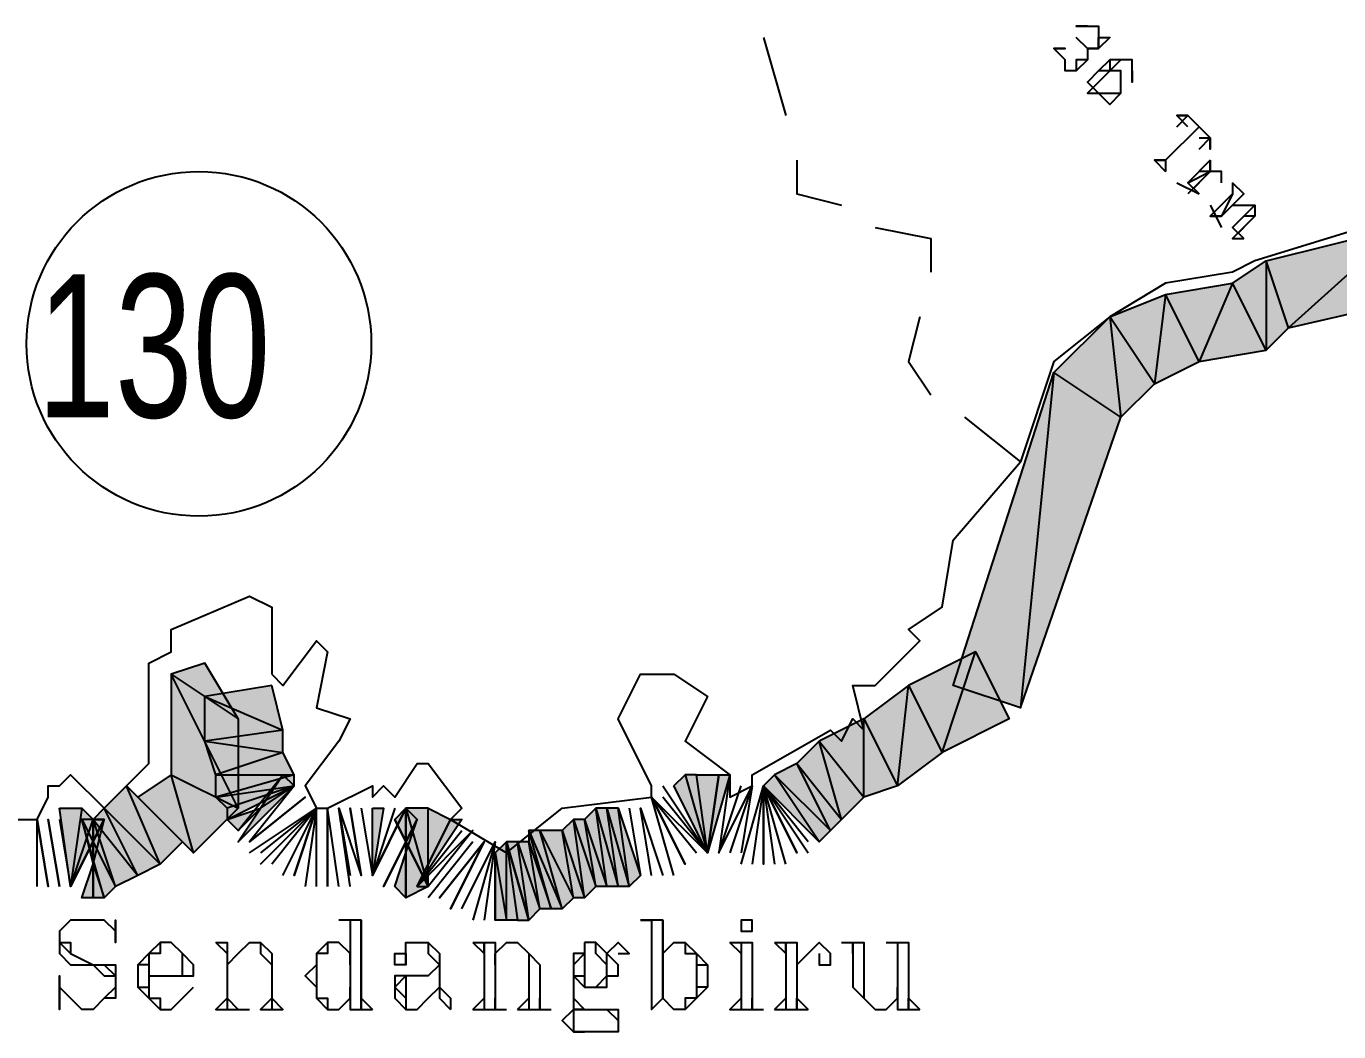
# Model space of a CAD drawing. Header units: millimetres. Extents: x 658 to 813, y 806 to 883.
# Drawn here: x 786.6816 to 787.0387, y 862.5818 to 862.8554 of the extents above; entities that cross this region are included whole.
import ezdxf

# ---------------------------------------------------------------- set-up
doc = ezdxf.new("R2010")
doc.units = ezdxf.units.MM
doc.header["$LTSCALE"] = 0.1
doc.linetypes.add('atContinuous2', pattern=[0])
for name, color, linetype in [('BATKAB', 7, 'Continuous'), ('LINK SN', 7, 'Continuous'), ('PANTAI', 7, 'Continuous'), ('pantai1', 7, 'Continuous'), ('TEXT', 8, 'Continuous'), ('zat_Mask_solid', 7, 'Continuous')]:
    doc.layers.add(name, color=color, linetype=linetype)
doc.styles.add('Style2', font='arial.ttf', dxfattribs={"height": 0.2})

msp = doc.modelspace()

# ---------------------------------------------------------------- hatches: boundary and pattern name
at = {"layer": 'pantai1'}
for points in [[(787.05542, 862.80066), (787.02502, 862.7733), (787.01894, 862.79154)], [(787.06454, 862.78242), (787.05542, 862.80066), (787.02502, 862.7733)], [(787.01894, 862.79154), (787.01894, 862.76722), (787.00982, 862.78546)], [(787.02502, 862.7733), (787.01894, 862.79154), (787.01894, 862.76722)], [(787.00982, 862.78546), (787.0007, 862.76418), (786.99158, 862.78242)], [(787.01894, 862.76722), (787.00982, 862.78546), (787.0007, 862.76418)], [(786.99158, 862.78242), (786.98854, 862.7581), (786.97638, 862.77634)], [(787.0007, 862.76418), (786.99158, 862.78242), (786.98854, 862.7581)], [(786.97638, 862.77634), (786.97942, 862.74898), (786.96118, 862.76114)], [(786.98854, 862.7581), (786.97638, 862.77634), (786.97942, 862.74898)], [(786.96118, 862.76114), (786.95206, 862.66994), (786.93382, 862.67602)], [(786.97942, 862.74898), (786.96118, 862.76114), (786.95206, 862.66994)], [(786.92166, 862.67602), (786.93078, 862.65778), (786.9399, 862.68514)], [(786.93078, 862.65778), (786.9399, 862.68514), (786.94902, 862.6669)], [(786.74838, 862.67602), (786.73013, 862.67298), (786.75142, 862.66386)], [(786.9095, 862.6669), (786.91862, 862.64866), (786.92166, 862.67602)], [(786.91862, 862.64866), (786.92166, 862.67602), (786.93078, 862.65778)], [(786.73013, 862.67298), (786.75142, 862.66386), (786.73013, 862.66082)], [(786.89734, 862.66082), (786.9095, 862.64562), (786.9095, 862.6669)], [(786.9095, 862.64562), (786.9095, 862.6669), (786.91862, 862.64866)], [(786.75142, 862.66386), (786.73013, 862.66082), (786.75142, 862.65778)], [(786.73013, 862.66082), (786.75142, 862.65778), (786.73317, 862.6517)], [(786.75142, 862.65778), (786.73317, 862.6517), (786.75446, 862.6517)], [(786.89126, 862.65474), (786.90342, 862.63954), (786.89734, 862.66082)], [(786.90342, 862.63954), (786.89734, 862.66082), (786.9095, 862.64562)], [(786.88518, 862.6517), (786.90038, 862.6365), (786.89126, 862.65474)], [(786.90038, 862.6365), (786.89126, 862.65474), (786.90342, 862.63954)], [(786.71189, 862.64562), (786.72709, 862.63042), (786.72101, 862.6517)], [(786.72709, 862.63042), (786.72101, 862.6517), (786.73925, 862.64258)], [(786.74533, 862.64258), (786.75446, 862.64866), (786.75142, 862.6517)], [(786.86998, 862.6517), (786.87302, 862.6517), (786.86694, 862.63042)], [(786.88214, 862.64866), (786.89734, 862.63346), (786.88518, 862.6517)], [(786.89734, 862.63346), (786.88518, 862.6517), (786.90038, 862.6365)], [(786.70277, 862.64258), (786.71797, 862.62738), (786.70885, 862.64866)], [(786.71797, 862.62738), (786.70885, 862.64866), (786.72405, 862.63346)], [(786.69061, 862.64258), (786.69669, 862.64258), (786.69365, 862.6213)], [(786.69669, 862.64258), (786.69365, 862.6213), (786.69973, 862.63954)], [(786.69973, 862.63954), (786.71189, 862.62434), (786.70277, 862.64258)], [(786.71189, 862.62434), (786.70277, 862.64258), (786.71797, 862.62738)], [(786.74533, 862.64258), (786.73925, 862.6365), (786.73621, 862.63954)], [(786.77574, 862.64258), (786.77878, 862.64258), (786.77574, 862.62434)], [(786.78486, 862.63346), (786.78486, 862.64258), (786.78182, 862.63954)], [(786.78486, 862.63042), (786.7879, 862.63954), (786.78486, 862.64258)], [(786.79094, 862.62738), (786.79094, 862.64258), (786.79702, 862.63954)], [(786.69365, 862.6213), (786.69973, 862.63954), (786.70277, 862.63954)], [(786.69973, 862.62738), (786.69973, 862.63954), (786.69669, 862.63954)], [(786.69669, 862.63954), (786.70581, 862.6213), (786.69973, 862.63954)], [(786.69973, 862.62738), (786.70277, 862.63954), (786.69973, 862.63954)], [(786.70581, 862.6213), (786.69973, 862.63954), (786.71189, 862.62434)], [(786.78486, 862.63346), (786.79094, 862.6213), (786.78486, 862.61826)], [(786.78486, 862.63042), (786.78486, 862.61826), (786.78182, 862.6213)], [(786.80918, 862.63042), (786.81222, 862.61218), (786.80918, 862.61218)], [(786.69973, 862.62738), (786.69973, 862.61826), (786.69669, 862.61826)], [(786.69973, 862.62738), (786.70277, 862.61826), (786.69973, 862.61826)]]:
    msp.add_hatch(color=7, dxfattribs=at).paths.add_polyline_path(points)
h = msp.add_hatch(color=7, dxfattribs=at)
h.paths.add_polyline_path([(786.72101, 862.6517), (786.73925, 862.64258), (786.72101, 862.67906)], flags=17)
h.paths.add_polyline_path([(786.73925, 862.64258), (786.72101, 862.67906), (786.73925, 862.6669)], flags=17)
h = msp.add_hatch(color=7, dxfattribs=at)
h.paths.add_polyline_path([(786.73317, 862.6517), (786.75446, 862.6517), (786.73317, 862.64562)], flags=16)
h.paths.add_polyline_path([(786.75446, 862.6517), (786.73317, 862.64562), (786.75446, 862.64866)])
h = msp.add_hatch(color=7, dxfattribs=at)
h.paths.add_polyline_path([(786.85782, 862.64866), (786.86086, 862.6517), (786.86694, 862.63042)])
h.paths.add_polyline_path([(786.86086, 862.6517), (786.86694, 862.63042), (786.8639, 862.6517)], flags=17)
h = msp.add_hatch(color=7, dxfattribs=at)
h.paths.add_polyline_path([(786.78182, 862.63954), (786.78486, 862.64258), (786.79094, 862.6213)])
h.paths.add_polyline_path([(786.78486, 862.64258), (786.79094, 862.6213), (786.79094, 862.64258)], flags=17)
h = msp.add_hatch(color=7, dxfattribs=at)
h.paths.add_polyline_path([(786.83654, 862.6213), (786.8335, 862.63954), (786.83958, 862.6213)], flags=16)
h.paths.add_polyline_path([(786.8335, 862.63954), (786.83958, 862.6213), (786.83654, 862.64258)])
h = msp.add_hatch(color=7, dxfattribs=at)
h.paths.add_polyline_path([(786.83958, 862.6213), (786.83654, 862.64258), (786.84262, 862.6213)], flags=16)
h.paths.add_polyline_path([(786.83654, 862.64258), (786.84262, 862.6213), (786.83958, 862.64258)])
h = msp.add_hatch(color=7, dxfattribs=at)
h.paths.add_polyline_path([(786.84262, 862.6213), (786.83958, 862.64258), (786.84566, 862.6213)], flags=16)
h.paths.add_polyline_path([(786.83958, 862.64258), (786.84566, 862.6213), (786.84262, 862.64258)])
h = msp.add_hatch(color=7, dxfattribs=at)
h.paths.add_polyline_path([(786.82134, 862.61522), (786.8183, 862.63346), (786.82438, 862.61522)], flags=0)
h.paths.add_polyline_path([(786.8183, 862.63346), (786.82438, 862.61522), (786.8183, 862.6365)], flags=0)
h.paths.add_polyline_path([(786.82438, 862.61522), (786.8183, 862.6365), (786.82742, 862.61522)], flags=17)
h.paths.add_polyline_path([(786.8183, 862.6365), (786.82742, 862.61522), (786.82134, 862.6365)], flags=17)
h = msp.add_hatch(color=7, dxfattribs=at)
h.paths.add_polyline_path([(786.82742, 862.61522), (786.82134, 862.6365), (786.83046, 862.61826)])
h.paths.add_polyline_path([(786.82134, 862.6365), (786.83046, 862.61826), (786.82742, 862.6365)], flags=17)
h = msp.add_hatch(color=7, dxfattribs=at)
h.paths.add_polyline_path([(786.83046, 862.61826), (786.82742, 862.6365), (786.8335, 862.61826)], flags=16)
h.paths.add_polyline_path([(786.82742, 862.6365), (786.8335, 862.61826), (786.83046, 862.63954)])
h = msp.add_hatch(color=7, dxfattribs=at)
h.paths.add_polyline_path([(786.8335, 862.61826), (786.83046, 862.63954), (786.83654, 862.6213)])
h.paths.add_polyline_path([(786.83046, 862.63954), (786.83654, 862.6213), (786.8335, 862.63954)], flags=17)
h = msp.add_hatch(color=7, dxfattribs=at)
h.paths.add_polyline_path([(786.81222, 862.61218), (786.81222, 862.63346), (786.81526, 862.61218)], flags=17)
h.paths.add_polyline_path([(786.81222, 862.63346), (786.81526, 862.61218), (786.8183, 862.61218)])
h = msp.add_hatch(color=7, dxfattribs=at)
h.paths.add_polyline_path([(786.8183, 862.61218), (786.81526, 862.63346), (786.82134, 862.61522)])
h.paths.add_polyline_path([(786.81526, 862.63346), (786.82134, 862.61522), (786.8183, 862.63346)], flags=17)
at = {"layer": 'zat_Mask_solid'}
for points in [[(786.72101, 862.67906), (786.73925, 862.6669), (786.73013, 862.6821)], [(786.75142, 862.6517), (786.75446, 862.64866), (786.73925, 862.63346)], [(786.86694, 862.63042), (786.8639, 862.6517), (786.86998, 862.6517)], [(786.73317, 862.64562), (786.75446, 862.64866), (786.73621, 862.64258)], [(786.75446, 862.64866), (786.73621, 862.64258), (786.73621, 862.63954)], [(786.84566, 862.6213), (786.84262, 862.64258), (786.8487, 862.62434)], [(786.69669, 862.63954), (786.70581, 862.6213), (786.70277, 862.61826)], [(786.79702, 862.63954), (786.80006, 862.63954), (786.7879, 862.6213)], [(786.80918, 862.63042), (786.81222, 862.61218), (786.81222, 862.63346)], [(786.81222, 862.63346), (786.8183, 862.61218), (786.81526, 862.63346)], [(786.79094, 862.62738), (786.7879, 862.6213), (786.79094, 862.6213)]]:
    msp.add_hatch(color=7, dxfattribs=at).paths.add_polyline_path(points)

# ---------------------------------------------------------------- linework, layer by layer
at = {"layer": 'BATKAB', "color": 7}
for points in [[(786.88214, 862.85234), (786.88822, 862.83106)], [(786.89126, 862.8189), (786.89126, 862.81586), (786.89126, 862.80978), (786.90342, 862.80674)], [(786.91254, 862.80066), (786.92774, 862.79762), (786.92774, 862.7885)], [(786.9247, 862.77634), (786.92166, 862.76418), (786.92774, 862.75506)], [(786.93686, 862.74898), (786.95206, 862.73682)]]:
    msp.add_lwpolyline(points, dxfattribs=at)
at = {"layer": 'LINK SN', "color": 7, "linetype": 'atContinuous2'}
msp.add_circle((786.72854, 862.76896), 0.0469, dxfattribs=at)
at = {"layer": 'PANTAI', "color": 7}
for points in [[(787.05542, 862.8037), (787.0159, 862.79154), (787.00982, 862.7885), (786.99158, 862.78546), (786.97638, 862.77634), (786.96118, 862.76418), (786.95206, 862.73682)], [(786.74838, 862.67906), (786.75142, 862.67602), (786.76054, 862.68818), (786.76358, 862.68514), (786.76054, 862.66994), (786.76966, 862.6669), (786.76662, 862.66082), (786.7575, 862.64866), (786.76054, 862.64258), (786.76358, 862.64258), (786.77574, 862.64866), (786.77574, 862.64562), (786.77878, 862.64866), (786.78182, 862.64562), (786.7879, 862.65474), (786.79094, 862.65474), (786.80006, 862.64258), (786.79702, 862.63954), (786.81222, 862.63042), (786.82742, 862.64258), (786.85174, 862.64562), (786.85174, 862.64866), (786.84262, 862.6669), (786.8487, 862.67906), (786.85782, 862.67906), (786.86694, 862.67298), (786.86086, 862.66082), (786.87302, 862.6517), (786.87302, 862.64562), (786.8791, 862.64866), (786.8791, 862.6517), (786.90038, 862.66386), (786.90342, 862.66082), (786.90646, 862.6669), (786.9095, 862.66386), (786.90646, 862.67602), (786.91254, 862.67602), (786.9247, 862.68818), (786.92166, 862.69122), (786.93078, 862.6973), (786.93382, 862.71554), (786.95206, 862.73682)], [(786.66021, 862.6517), (786.66325, 862.6517), (786.66629, 862.64562), (786.67237, 862.63954), (786.68453, 862.63954), (786.68757, 862.64562), (786.68757, 862.64866), (786.69061, 862.64866), (786.69365, 862.6517), (786.70277, 862.64258), (786.70885, 862.64866), (786.71493, 862.65474), (786.71493, 862.6821), (786.72101, 862.68514), (786.72101, 862.69122), (786.74229, 862.70034), (786.74838, 862.6973), (786.74838, 862.67906)]]:
    msp.add_lwpolyline(points, dxfattribs=at)
at = {"layer": 'pantai1', "color": 7, "linetype": 'atContinuous2'}
for p, q in [((786.78182, 862.63954), (786.78486, 862.64258)), ((786.78486, 862.64258), (786.79094, 862.6213)), ((786.78486, 862.64258), (786.79094, 862.6213)), ((786.79094, 862.64258), (786.78486, 862.64258)), ((786.79094, 862.6213), (786.79094, 862.64258)), ((786.79094, 862.6213), (786.78182, 862.63954))]:
    msp.add_line(p, q, dxfattribs=at)
at = {"layer": 'pantai1', "color": 7}
for points in [[(787.05542, 862.80066), (787.02502, 862.7733), (787.01894, 862.79154), (787.05542, 862.80066)], [(787.06454, 862.78242), (787.05542, 862.80066), (787.02502, 862.7733), (787.06454, 862.78242)], [(787.01894, 862.79154), (787.01894, 862.76722), (787.00982, 862.78546), (787.01894, 862.79154)], [(787.02502, 862.7733), (787.01894, 862.79154), (787.01894, 862.76722), (787.02502, 862.7733)], [(787.00982, 862.78546), (787.0007, 862.76418), (786.99158, 862.78242), (787.00982, 862.78546)], [(787.01894, 862.76722), (787.00982, 862.78546), (787.0007, 862.76418), (787.01894, 862.76722)], [(786.99158, 862.78242), (786.98854, 862.7581), (786.97638, 862.77634), (786.99158, 862.78242)], [(787.0007, 862.76418), (786.99158, 862.78242), (786.98854, 862.7581), (787.0007, 862.76418)], [(786.97638, 862.77634), (786.97942, 862.74898), (786.96118, 862.76114), (786.97638, 862.77634)], [(786.98854, 862.7581), (786.97638, 862.77634), (786.97942, 862.74898), (786.98854, 862.7581)], [(786.96118, 862.76114), (786.95206, 862.66994), (786.93382, 862.67602), (786.96118, 862.76114)], [(786.97942, 862.74898), (786.96118, 862.76114), (786.95206, 862.66994), (786.97942, 862.74898)], [(786.92166, 862.67602), (786.93078, 862.65778), (786.9399, 862.68514), (786.92166, 862.67602)], [(786.93078, 862.65778), (786.9399, 862.68514), (786.94902, 862.6669), (786.93078, 862.65778)], [(786.72101, 862.67906), (786.73925, 862.6669), (786.73013, 862.6821), (786.72101, 862.67906)], [(786.72101, 862.6517), (786.73925, 862.64258), (786.72101, 862.67906), (786.72101, 862.6517)], [(786.73925, 862.64258), (786.72101, 862.67906), (786.73925, 862.6669), (786.73925, 862.64258)], [(786.74838, 862.67602), (786.73013, 862.67298), (786.75142, 862.66386), (786.74838, 862.67602)], [(786.9095, 862.6669), (786.91862, 862.64866), (786.92166, 862.67602), (786.9095, 862.6669)], [(786.91862, 862.64866), (786.92166, 862.67602), (786.93078, 862.65778), (786.91862, 862.64866)], [(786.73013, 862.67298), (786.75142, 862.66386), (786.73013, 862.66082), (786.73013, 862.67298)], [(786.89734, 862.66082), (786.9095, 862.64562), (786.9095, 862.6669), (786.89734, 862.66082)], [(786.9095, 862.64562), (786.9095, 862.6669), (786.91862, 862.64866), (786.9095, 862.64562)], [(786.75142, 862.66386), (786.73013, 862.66082), (786.75142, 862.65778), (786.75142, 862.66386)], [(786.73013, 862.66082), (786.75142, 862.65778), (786.73317, 862.6517), (786.73013, 862.66082)], [(786.75142, 862.65778), (786.73317, 862.6517), (786.75446, 862.6517), (786.75142, 862.65778)], [(786.89126, 862.65474), (786.90342, 862.63954), (786.89734, 862.66082), (786.89126, 862.65474)], [(786.90342, 862.63954), (786.89734, 862.66082), (786.9095, 862.64562), (786.90342, 862.63954)], [(786.88518, 862.6517), (786.90038, 862.6365), (786.89126, 862.65474), (786.88518, 862.6517)], [(786.90038, 862.6365), (786.89126, 862.65474), (786.90342, 862.63954), (786.90038, 862.6365)], [(786.71189, 862.64562), (786.72709, 862.63042), (786.72101, 862.6517), (786.71189, 862.64562)], [(786.72709, 862.63042), (786.72101, 862.6517), (786.73925, 862.64258), (786.72709, 862.63042)], [(786.73317, 862.6517), (786.75446, 862.6517), (786.73317, 862.64562), (786.73317, 862.6517)], [(786.75446, 862.6517), (786.73317, 862.64562), (786.75446, 862.64866), (786.75446, 862.6517)], [(786.73925, 862.6365), (786.75142, 862.6517)], [(786.75142, 862.6517), (786.75446, 862.64866), (786.73925, 862.63346), (786.75142, 862.6517)], [(786.74533, 862.64258), (786.75446, 862.64866), (786.75142, 862.6517), (786.74533, 862.64258)], [(786.85782, 862.64866), (786.86086, 862.6517), (786.86694, 862.63042), (786.85782, 862.64866)], [(786.86086, 862.6517), (786.86694, 862.63042), (786.8639, 862.6517), (786.86086, 862.6517)], [(786.86694, 862.63042), (786.8639, 862.6517), (786.86998, 862.6517), (786.86694, 862.63042)], [(786.86998, 862.6517), (786.87302, 862.6517), (786.86694, 862.63042), (786.86998, 862.6517)], [(786.87302, 862.6517), (786.86998, 862.63042), (786.87606, 862.64866)], [(786.88214, 862.64866), (786.89734, 862.63346), (786.88518, 862.6517), (786.88214, 862.64866)], [(786.89734, 862.63346), (786.88518, 862.6517), (786.90038, 862.6365), (786.89734, 862.63346)], [(786.70277, 862.64258), (786.71797, 862.62738), (786.70885, 862.64866), (786.70277, 862.64258)], [(786.71797, 862.62738), (786.70885, 862.64866), (786.72405, 862.63346), (786.71797, 862.62738)], [(786.73317, 862.64562), (786.75446, 862.64866), (786.73621, 862.64258), (786.73317, 862.64562)], [(786.75446, 862.64866), (786.73621, 862.64258), (786.73621, 862.63954), (786.75446, 862.64866)], [(786.75446, 862.64866), (786.74229, 862.63346), (786.7575, 862.64562), (786.74229, 862.63346)], [(786.85478, 862.64866), (786.86694, 862.63042)], [(786.86998, 862.63042), (786.8791, 862.64866), (786.87302, 862.63042)], [(786.8791, 862.64866), (786.87606, 862.63042)], [(786.87606, 862.62738), (786.88214, 862.64866), (786.8791, 862.62738)], [(786.88214, 862.64866), (786.88214, 862.62738), (786.88214, 862.64866), (786.88518, 862.62738)], [(786.88822, 862.62738), (786.88214, 862.64866), (786.89126, 862.63042), (786.88214, 862.64866), (786.8943, 862.63042)], [(786.8943, 862.63346), (786.88214, 862.64866), (786.89734, 862.63346)], [(786.85782, 862.62434), (786.85174, 862.64562), (786.86086, 862.62738), (786.85174, 862.64562), (786.8639, 862.63042)], [(786.85174, 862.64562), (786.86694, 862.63042), (786.85478, 862.64562)], [(786.69061, 862.64258), (786.69669, 862.64258), (786.69365, 862.6213), (786.69061, 862.64258)], [(786.69669, 862.64258), (786.69365, 862.6213), (786.69973, 862.63954), (786.69669, 862.64258)], [(786.69973, 862.63954), (786.71189, 862.62434), (786.70277, 862.64258), (786.69973, 862.63954)], [(786.71189, 862.62434), (786.70277, 862.64258), (786.71797, 862.62738), (786.71189, 862.62434)], [(786.74533, 862.64258), (786.73925, 862.6365), (786.73621, 862.63954), (786.74533, 862.64258)], [(786.74229, 862.63042), (786.76054, 862.64258), (786.74533, 862.63042)], [(786.74533, 862.62738), (786.76054, 862.64258), (786.74838, 862.62738)], [(786.75142, 862.62434), (786.76054, 862.64258), (786.75446, 862.62434), (786.76054, 862.64258), (786.7575, 862.6213)], [(786.76054, 862.6213), (786.76054, 862.64258)], [(786.76358, 862.6213), (786.76358, 862.64258), (786.76358, 862.6213)], [(786.76662, 862.6213), (786.76358, 862.64258)], [(786.76966, 862.6213), (786.76662, 862.64258), (786.76966, 862.62434)], [(786.76662, 862.64258), (786.7727, 862.62434), (786.76966, 862.64258), (786.7727, 862.62434)], [(786.7727, 862.64258), (786.77574, 862.62434), (786.77574, 862.64258)], [(786.77574, 862.64258), (786.77878, 862.64258), (786.77574, 862.62434), (786.77574, 862.64258)], [(786.78182, 862.64258), (786.77574, 862.62434), (786.78486, 862.64258), (786.77574, 862.62434)], [(786.78486, 862.63346), (786.78486, 862.64258), (786.78182, 862.63954), (786.78486, 862.63346)], [(786.78486, 862.63042), (786.7879, 862.63954), (786.78486, 862.64258), (786.78486, 862.63042)], [(786.79094, 862.62738), (786.79094, 862.64258), (786.79702, 862.63954), (786.79094, 862.62738)], [(786.8335, 862.63954), (786.83958, 862.6213), (786.83654, 862.64258), (786.8335, 862.63954)], [(786.83958, 862.6213), (786.83654, 862.64258), (786.84262, 862.6213), (786.83958, 862.6213)], [(786.83654, 862.64258), (786.84262, 862.6213), (786.83958, 862.64258), (786.83654, 862.64258)], [(786.84262, 862.6213), (786.83958, 862.64258), (786.84566, 862.6213), (786.84262, 862.6213)], [(786.83958, 862.64258), (786.84566, 862.6213), (786.84262, 862.64258), (786.83958, 862.64258)], [(786.84566, 862.6213), (786.84262, 862.64258), (786.8487, 862.62434), (786.84566, 862.6213)], [(786.84566, 862.64258), (786.8487, 862.62434)], [(786.85174, 862.62434), (786.8487, 862.64258), (786.85478, 862.62434)], [(786.68453, 862.6213), (786.68453, 862.63954), (786.68757, 862.6213), (786.68453, 862.63954)], [(786.69061, 862.6213), (786.68757, 862.63954), (786.69061, 862.6213)], [(786.69061, 862.63954), (786.69365, 862.6213)], [(786.69365, 862.6213), (786.69973, 862.63954), (786.70277, 862.63954), (786.69365, 862.6213)], [(786.70277, 862.63954), (786.69365, 862.6213), (786.70277, 862.63954)], [(786.69973, 862.62738), (786.69973, 862.63954), (786.69669, 862.63954), (786.69973, 862.62738)], [(786.69669, 862.63954), (786.70581, 862.6213), (786.70277, 862.61826), (786.69669, 862.63954)], [(786.69669, 862.63954), (786.70581, 862.6213), (786.69973, 862.63954), (786.69669, 862.63954)], [(786.69973, 862.62738), (786.70277, 862.63954), (786.69973, 862.63954), (786.69973, 862.62738)], [(786.70581, 862.6213), (786.69973, 862.63954), (786.71189, 862.62434), (786.70581, 862.6213)], [(786.77878, 862.6213), (786.7879, 862.63954), (786.77878, 862.6213), (786.7879, 862.63954)], [(786.79094, 862.6213), (786.78182, 862.63954), (786.79094, 862.6213)], [(786.79702, 862.63954), (786.80006, 862.63954), (786.7879, 862.6213), (786.79702, 862.63954)], [(786.80006, 862.63954), (786.7879, 862.6213), (786.80006, 862.6365)], [(786.7879, 862.6213), (786.8031, 862.6365), (786.79094, 862.6213)], [(786.8183, 862.63346), (786.82438, 862.61522), (786.8183, 862.6365), (786.8183, 862.63346)], [(786.82438, 862.61522), (786.8183, 862.6365), (786.82742, 862.61522), (786.82438, 862.61522)], [(786.8183, 862.6365), (786.82742, 862.61522), (786.82134, 862.6365), (786.8183, 862.6365)], [(786.82742, 862.61522), (786.82134, 862.6365), (786.83046, 862.61826), (786.82742, 862.61522)], [(786.82134, 862.6365), (786.83046, 862.61826), (786.82742, 862.6365), (786.82134, 862.6365)], [(786.82742, 862.6365), (786.8335, 862.61826), (786.83046, 862.63954), (786.82742, 862.6365)], [(786.83046, 862.61826), (786.82742, 862.6365), (786.8335, 862.61826), (786.83046, 862.61826)], [(786.8335, 862.61826), (786.83046, 862.63954), (786.83654, 862.6213), (786.8335, 862.61826)], [(786.83046, 862.63954), (786.83654, 862.6213), (786.8335, 862.63954), (786.83046, 862.63954)], [(786.83654, 862.6213), (786.8335, 862.63954), (786.83958, 862.6213), (786.83654, 862.6213)], [(786.78486, 862.63346), (786.79094, 862.6213), (786.78486, 862.61826), (786.78486, 862.63346)], [(786.8031, 862.63346), (786.79094, 862.61826)], [(786.80614, 862.63346), (786.79398, 862.61826), (786.80614, 862.63346), (786.79702, 862.61522), (786.80614, 862.63346)], [(786.80006, 862.61522), (786.80918, 862.63346), (786.8031, 862.61218)], [(786.80918, 862.63346), (786.80614, 862.61218)], [(786.80918, 862.63042), (786.81222, 862.61218), (786.81222, 862.63346), (786.80918, 862.63042)], [(786.81222, 862.61218), (786.81222, 862.63346), (786.81526, 862.61218), (786.81222, 862.61218)], [(786.81222, 862.63346), (786.81526, 862.61218), (786.8183, 862.61218), (786.81222, 862.63346)], [(786.81222, 862.63346), (786.8183, 862.61218), (786.81526, 862.63346), (786.81222, 862.63346)], [(786.8183, 862.61218), (786.81526, 862.63346), (786.82134, 862.61522), (786.8183, 862.61218)], [(786.81526, 862.63346), (786.82134, 862.61522), (786.8183, 862.63346), (786.81526, 862.63346)], [(786.82134, 862.61522), (786.8183, 862.63346), (786.82438, 862.61522), (786.82134, 862.61522)], [(786.78486, 862.63042), (786.78486, 862.61826), (786.78182, 862.6213), (786.78486, 862.63042)], [(786.80918, 862.63042), (786.80918, 862.61218)], [(786.80918, 862.63042), (786.81222, 862.61218), (786.80918, 862.61218), (786.80918, 862.63042)], [(786.69973, 862.62738), (786.69973, 862.61826), (786.69669, 862.61826), (786.69973, 862.62738)], [(786.69973, 862.62738), (786.70277, 862.61826), (786.69973, 862.61826), (786.69973, 862.62738)], [(786.79094, 862.62738), (786.7879, 862.6213), (786.79094, 862.6213), (786.79094, 862.62738)]]:
    msp.add_lwpolyline(points, dxfattribs=at)
at = {"layer": 'TEXT', "color": 7}
for points in [[(786.96726, 862.85538), (786.9703, 862.85538), (786.96726, 862.85538)], [(786.9703, 862.85538), (786.96726, 862.85538), (786.9703, 862.85538), (786.97334, 862.85538), (786.97334, 862.85234), (786.97638, 862.85234), (786.97334, 862.8493), (786.9703, 862.8493), (786.97334, 862.8493), (786.97334, 862.85234)], [(786.97334, 862.85538), (786.97334, 862.85234), (786.97334, 862.8493), (786.9703, 862.8493), (786.96726, 862.85234)], [(786.9703, 862.8493), (786.9703, 862.84626), (786.96726, 862.84322), (786.96422, 862.84322), (786.96422, 862.84626), (786.96118, 862.8493), (786.96422, 862.8493), (786.96118, 862.8493)], [(786.9703, 862.8493), (786.9703, 862.84626), (786.96726, 862.84626), (786.96726, 862.84322), (786.96422, 862.84322)], [(786.9703, 862.84626), (786.96726, 862.84322)], [(786.98246, 862.84322), (786.98246, 862.84018), (786.98246, 862.84322), (786.98246, 862.84626), (786.97942, 862.84626), (786.97638, 862.84626), (786.97334, 862.84322), (786.9703, 862.84018), (786.97334, 862.83714), (786.97638, 862.8341), (786.97942, 862.83714), (786.97942, 862.84018), (786.97942, 862.84322), (786.97638, 862.84322), (786.97334, 862.84322)], [(786.97942, 862.84626), (786.97638, 862.84626), (786.97638, 862.84322), (786.97334, 862.84322), (786.9703, 862.84018)], [(786.98246, 862.84626), (786.97942, 862.84626), (786.97638, 862.84322), (786.97334, 862.84018), (786.9703, 862.83714), (786.97334, 862.83714), (786.97638, 862.83714), (786.97942, 862.83714), (786.97942, 862.84018), (786.97942, 862.84322)], [(786.97638, 862.83714), (786.97942, 862.83714), (786.97942, 862.84018)], [(786.99766, 862.83106), (786.99462, 862.82802)], [(786.99462, 862.82802), (786.99766, 862.83106), (786.99462, 862.83106), (786.99766, 862.83106)], [(786.99766, 862.82802), (786.99462, 862.83106)], [(787.0007, 862.82194), (787.00374, 862.82498), (786.99766, 862.83106)], [(787.0007, 862.82802), (786.99158, 862.8189), (787.0007, 862.82802), (786.99158, 862.8189)], [(787.0007, 862.82498), (787.00374, 862.82498), (787.00374, 862.82194), (787.00374, 862.82498), (787.0007, 862.82194)], [(786.98854, 862.8189), (786.99158, 862.81586)], [(786.99158, 862.8189), (786.98854, 862.8189), (786.99158, 862.8189), (786.99158, 862.81586)], [(787.00374, 862.8189), (786.99766, 862.81282), (787.00374, 862.81586), (787.00374, 862.8189)], [(787.00374, 862.8189), (787.00374, 862.81586)], [(787.00374, 862.81586), (786.99766, 862.80978)], [(787.00678, 862.81282), (787.00678, 862.81586), (787.00374, 862.81586), (787.0007, 862.81586)], [(786.99462, 862.81282), (787.0007, 862.80978)], [(787.0007, 862.81282), (786.99766, 862.80978)], [(786.99766, 862.81282), (787.0007, 862.80978)], [(787.00374, 862.8037), (787.00982, 862.80978), (787.00678, 862.8037), (787.01286, 862.80978), (787.00982, 862.81282)], [(787.00982, 862.81282), (787.00982, 862.80978)], [(787.00374, 862.80674), (787.00678, 862.80066)], [(787.00982, 862.80674), (787.01286, 862.80674), (787.0159, 862.80674), (787.0159, 862.8037), (787.00982, 862.79762)], [(787.0159, 862.8037), (787.01286, 862.8037), (787.00982, 862.80066), (787.01286, 862.8037), (787.0159, 862.80674)], [(787.00678, 862.8037), (787.00374, 862.8037), (787.00678, 862.8037)], [(787.00982, 862.80066), (787.01286, 862.79762)], [(787.01286, 862.80066), (787.00982, 862.79762), (787.01286, 862.79762)], [(786.70581, 862.60914), (786.70581, 862.61218), (786.70581, 862.6061), (786.70581, 862.60914), (786.70277, 862.61218), (786.69973, 862.61218), (786.69669, 862.61218), (786.69365, 862.61218), (786.69061, 862.60914), (786.69061, 862.6061), (786.69061, 862.60306), (786.69365, 862.60002), (786.69973, 862.60002), (786.70277, 862.59698), (786.70581, 862.59698), (786.70581, 862.59394), (786.70277, 862.5909)], [(786.69365, 862.61218), (786.69061, 862.60914), (786.69061, 862.6061), (786.69365, 862.6061), (786.69365, 862.60306), (786.69973, 862.60002), (786.70581, 862.60002), (786.70581, 862.59698), (786.70581, 862.59394), (786.70581, 862.5909), (786.70277, 862.5909), (786.69973, 862.58786), (786.69669, 862.58786), (786.69365, 862.5909), (786.69061, 862.59394), (786.69061, 862.59698), (786.69061, 862.58786), (786.69061, 862.59394)], [(786.7727, 862.5909), (786.7727, 862.61218), (786.76662, 862.61218)], [(786.76966, 862.61218), (786.76966, 862.58786), (786.77574, 862.58786)], [(786.76966, 862.61218), (786.76966, 862.60914)], [(786.7727, 862.61218), (786.7727, 862.58786)], [(786.85174, 862.61218), (786.85174, 862.58786), (786.85478, 862.5909), (786.85478, 862.61218), (786.8487, 862.61218)], [(786.8487, 862.61218), (786.85174, 862.61218), (786.85174, 862.60914)], [(786.85478, 862.61218), (786.85478, 862.5909)], [(786.8791, 862.61218), (786.87606, 862.61218), (786.87606, 862.60914), (786.8791, 862.60914), (786.8791, 862.61218), (786.87606, 862.61218), (786.87606, 862.60914)], [(786.69061, 862.6061), (786.69365, 862.60306), (786.69973, 862.60002), (786.70277, 862.60002), (786.70581, 862.59698)], [(786.71493, 862.59698), (786.72709, 862.59698), (786.72709, 862.60002), (786.72405, 862.60306), (786.72101, 862.6061), (786.71797, 862.6061), (786.71493, 862.60306), (786.71189, 862.60002), (786.71189, 862.59698), (786.71189, 862.59394), (786.71493, 862.5909), (786.71797, 862.58786), (786.72101, 862.58786), (786.72405, 862.5909), (786.72709, 862.59394)], [(786.71797, 862.6061), (786.71797, 862.60306), (786.71493, 862.60306), (786.71493, 862.60002), (786.71493, 862.59394), (786.71493, 862.5909), (786.71797, 862.5909), (786.71797, 862.58786)], [(786.72405, 862.59698), (786.72405, 862.60002), (786.72405, 862.60306), (786.72101, 862.6061)], [(786.73317, 862.6061), (786.73621, 862.6061), (786.73621, 862.58786)], [(786.73317, 862.6061), (786.73621, 862.60306), (786.73317, 862.6061)], [(786.73621, 862.6061), (786.73621, 862.58786)], [(786.73621, 862.60002), (786.73925, 862.60306), (786.74229, 862.6061), (786.74533, 862.6061), (786.74838, 862.60306), (786.74838, 862.60002), (786.74838, 862.58786)], [(786.74533, 862.6061), (786.74533, 862.60306), (786.74838, 862.60002), (786.74838, 862.58786)], [(786.76966, 862.60002), (786.76966, 862.60306), (786.76662, 862.6061), (786.76358, 862.6061), (786.76054, 862.60306), (786.76054, 862.60002), (786.7575, 862.59698), (786.76054, 862.59394), (786.76054, 862.5909), (786.76358, 862.58786), (786.76662, 862.58786), (786.76966, 862.5909), (786.76966, 862.59394)], [(786.76358, 862.6061), (786.76358, 862.60306), (786.76054, 862.60306), (786.76054, 862.60002), (786.76054, 862.59394), (786.76054, 862.5909), (786.76358, 862.5909), (786.76358, 862.58786)], [(786.78486, 862.60002), (786.78486, 862.60306), (786.78486, 862.60002), (786.78182, 862.60002), (786.78182, 862.60306), (786.78486, 862.60306), (786.78486, 862.6061), (786.79094, 862.6061), (786.79398, 862.60306), (786.79398, 862.60002), (786.79398, 862.59394), (786.79702, 862.5909), (786.79702, 862.58786)], [(786.79094, 862.6061), (786.79094, 862.60306), (786.79398, 862.60002), (786.79398, 862.59394), (786.79398, 862.5909), (786.79702, 862.58786)], [(786.8031, 862.6061), (786.80918, 862.6061), (786.80918, 862.58786)], [(786.8031, 862.6061), (786.80614, 862.60306), (786.80614, 862.6061)], [(786.80614, 862.6061), (786.80614, 862.58786)], [(786.80918, 862.60002), (786.80918, 862.60306), (786.81222, 862.6061), (786.81526, 862.6061), (786.8183, 862.60306), (786.82134, 862.60002), (786.82134, 862.58786)], [(786.81526, 862.6061), (786.8183, 862.60306), (786.8183, 862.60002), (786.8183, 862.58786)], [(786.8335, 862.6061), (786.8335, 862.60306), (786.83046, 862.60306), (786.83046, 862.60002), (786.83046, 862.59698), (786.8335, 862.59394), (786.83654, 862.59394), (786.83958, 862.59394), (786.83958, 862.59698), (786.84262, 862.59698), (786.84262, 862.60002), (786.83958, 862.60306), (786.83654, 862.6061), (786.8335, 862.6061)], [(786.8335, 862.6061), (786.8335, 862.60306), (786.8335, 862.60002), (786.8335, 862.59698), (786.8335, 862.59394)], [(786.83654, 862.59394), (786.83958, 862.59698), (786.83958, 862.60002), (786.83654, 862.60306), (786.83654, 862.6061)], [(786.84262, 862.60306), (786.84566, 862.60306), (786.84262, 862.6061), (786.83958, 862.60306)], [(786.85478, 862.60002), (786.85478, 862.60306), (786.85782, 862.6061), (786.86086, 862.6061), (786.8639, 862.60306), (786.86694, 862.60002), (786.86694, 862.59698), (786.86694, 862.59394), (786.8639, 862.5909), (786.86086, 862.58786), (786.85782, 862.58786), (786.85478, 862.5909), (786.85478, 862.59394)], [(786.86086, 862.6061), (786.86086, 862.60306), (786.8639, 862.60306), (786.8639, 862.60002), (786.8639, 862.59394), (786.8639, 862.5909), (786.86086, 862.5909), (786.86086, 862.58786)], [(786.87302, 862.6061), (786.8791, 862.6061), (786.8791, 862.58786)], [(786.87302, 862.6061), (786.87606, 862.60306), (786.87302, 862.6061)], [(786.87606, 862.6061), (786.87606, 862.58786)], [(786.88518, 862.6061), (786.89126, 862.6061), (786.89126, 862.58786)], [(786.88518, 862.6061), (786.88822, 862.60306), (786.88822, 862.6061)], [(786.88822, 862.6061), (786.88822, 862.58786)], [(786.89734, 862.60306), (786.89734, 862.60002), (786.90038, 862.60002), (786.90038, 862.60306), (786.89734, 862.6061), (786.8943, 862.60306), (786.89126, 862.60002), (786.89126, 862.59698)], [(786.90342, 862.6061), (786.9095, 862.6061), (786.9095, 862.59394), (786.9095, 862.5909), (786.91254, 862.58786)], [(786.90646, 862.6061), (786.90646, 862.59394), (786.9095, 862.5909), (786.91254, 862.58786), (786.91558, 862.58786), (786.91862, 862.5909), (786.91862, 862.59394)], [(786.90646, 862.6061), (786.90646, 862.60306), (786.90646, 862.6061)], [(786.91558, 862.6061), (786.92166, 862.6061), (786.92166, 862.58786)], [(786.91862, 862.6061), (786.91862, 862.58786), (786.9247, 862.58786)], [(786.72405, 862.60002), (786.72405, 862.60306)], [(786.73621, 862.60306), (786.73621, 862.5909)], [(786.74838, 862.60306), (786.74838, 862.60002), (786.74838, 862.5909)], [(786.79398, 862.60306), (786.79398, 862.60002), (786.79398, 862.59394), (786.79398, 862.5909)], [(786.80614, 862.60306), (786.80614, 862.5909)], [(786.8183, 862.60306), (786.8183, 862.60002), (786.8183, 862.5909)], [(786.8335, 862.60306), (786.83046, 862.60002), (786.83046, 862.59698), (786.8335, 862.59698)], [(786.83958, 862.59698), (786.83958, 862.60002), (786.83958, 862.60306)], [(786.87606, 862.60306), (786.87606, 862.5909)], [(786.89126, 862.60306), (786.89126, 862.5909)], [(786.9095, 862.60306), (786.9095, 862.59394), (786.9095, 862.5909)], [(786.92166, 862.60306), (786.92166, 862.5909)], [(786.71493, 862.60002), (786.71189, 862.60002), (786.71189, 862.59394), (786.71493, 862.59394)], [(786.76054, 862.60002), (786.76054, 862.59394)], [(786.79398, 862.60002), (786.79094, 862.59698), (786.78486, 862.59698), (786.78182, 862.59698), (786.78182, 862.59394), (786.78182, 862.5909), (786.78486, 862.58786), (786.7879, 862.58786), (786.79094, 862.5909), (786.79398, 862.59394)], [(786.78486, 862.59698), (786.78182, 862.59394), (786.78486, 862.5909)], [(786.79094, 862.59698), (786.7879, 862.59698), (786.78486, 862.59698), (786.78486, 862.59394), (786.78486, 862.5909), (786.78486, 862.58786)], [(786.83046, 862.59698), (786.83046, 862.59394), (786.83046, 862.5909), (786.83046, 862.58786), (786.8335, 862.58786), (786.83958, 862.58786), (786.84262, 862.58482)], [(786.8639, 862.60002), (786.86694, 862.60002), (786.86694, 862.59394), (786.8639, 862.59394)], [(786.73621, 862.5909), (786.73317, 862.58786), (786.73621, 862.5909), (786.73925, 862.58786), (786.73621, 862.5909)], [(786.74838, 862.5909), (786.74533, 862.58786), (786.74838, 862.5909), (786.75142, 862.58786), (786.74838, 862.5909)], [(786.7727, 862.58786), (786.7727, 862.5909), (786.77574, 862.58786)], [(786.8031, 862.58786), (786.80614, 862.5909), (786.80614, 862.58786)], [(786.80918, 862.5909), (786.80918, 862.58786), (786.80918, 862.5909)], [(786.81526, 862.58786), (786.8183, 862.5909), (786.8183, 862.58786)], [(786.82134, 862.5909), (786.82134, 862.58786), (786.82134, 862.5909)], [(786.83046, 862.5909), (786.8335, 862.58786), (786.83958, 862.58786), (786.84262, 862.58786), (786.84262, 862.58482), (786.84262, 862.58178), (786.83958, 862.58178), (786.8335, 862.58178), (786.83046, 862.58178), (786.82742, 862.58482), (786.83046, 862.58786), (786.8335, 862.58786), (786.83046, 862.58786), (786.83046, 862.58482), (786.83046, 862.58178), (786.8335, 862.58178)], [(786.87606, 862.5909), (786.87302, 862.58786), (786.87606, 862.5909)], [(786.8791, 862.5909), (786.8791, 862.58786), (786.8791, 862.5909)], [(786.88518, 862.58786), (786.88822, 862.5909), (786.88822, 862.58786)], [(786.89126, 862.58786), (786.89126, 862.5909), (786.8943, 862.58786)], [(786.92166, 862.58786), (786.92166, 862.5909), (786.9247, 862.58786)], [(786.73317, 862.58786), (786.74229, 862.58786)], [(786.74533, 862.58786), (786.75142, 862.58786)], [(786.8031, 862.58786), (786.81222, 862.58786)], [(786.81526, 862.58786), (786.82438, 862.58786)], [(786.83046, 862.58786), (786.8335, 862.58786), (786.83958, 862.58786), (786.84262, 862.58786)], [(786.87302, 862.58786), (786.88214, 862.58786)], [(786.88518, 862.58786), (786.8943, 862.58786)]]:
    msp.add_lwpolyline(points, dxfattribs=at)

# ---------------------------------------------------------------- texts
at = {"layer": 'LINK SN', "color": 7, "style": 'Style2', "width": 0.7}
msp.add_text('130', height=0.038913, rotation=0.0006, dxfattribs=at).set_placement((786.68453, 862.74898))

doc.saveas('drawing.dxf')
